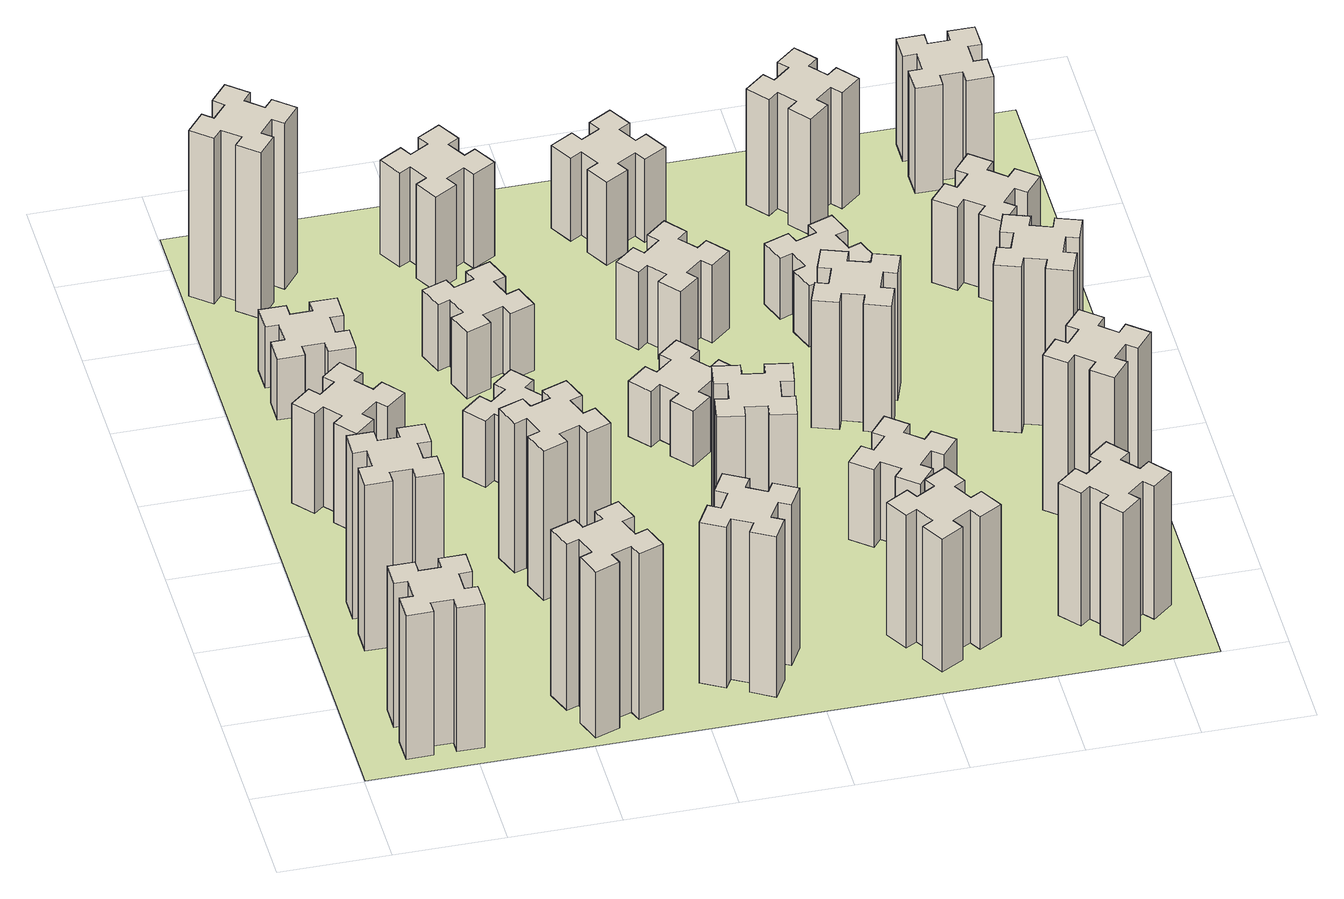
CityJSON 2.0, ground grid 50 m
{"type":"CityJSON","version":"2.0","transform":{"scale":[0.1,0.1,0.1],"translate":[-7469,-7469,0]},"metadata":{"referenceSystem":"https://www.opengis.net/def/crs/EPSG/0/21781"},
"CityObjects":{
"building1":{"type":"Building","attributes":{"class":"1000","function":"1000","usage":"1000","yearOfConstruction":2016,"roofType":"1000","measuredHeight":78,"storeysAboveGround":30,"storeysBelowGround":0},"geometry":[{"type":"Solid","lod":"1","boundaries":[[[[0,1,2,3,4,5,6,7,8,9,10,11,12,13,14,15,16,17,18,19]],[[17,16,20,21]],[[16,15,22,20]],[[15,14,23,22]],[[14,13,24,23]],[[13,12,25,24]],[[12,11,26,25]],[[11,10,27,26]],[[10,9,28,27]],[[9,8,29,28]],[[8,7,30,29]],[[7,6,31,30]],[[6,5,32,31]],[[5,4,33,32]],[[4,3,34,33]],[[3,2,35,34]],[[2,1,36,35]],[[1,0,37,36]],[[0,19,38,37]],[[19,18,39,38]],[[18,17,21,39]],[[24,25,26,27,28,29,30,31,32,33,34,35,36,37,38,39,21,20,22,23]]]]}]},
"building2":{"type":"Building","attributes":{"class":"1000","function":"1000","usage":"1000","yearOfConstruction":2016,"roofType":"1000","measuredHeight":90,"storeysAboveGround":30,"storeysBelowGround":0},"geometry":[{"type":"Solid","lod":"1","boundaries":[[[[40,41,42,43,44,45,46,47,48,49,50,51,52,53,54,55,56,57,58,59]],[[57,56,60,61]],[[56,55,62,60]],[[55,54,63,62]],[[54,53,64,63]],[[53,52,65,64]],[[52,51,66,65]],[[51,50,67,66]],[[50,49,68,67]],[[49,48,69,68]],[[48,47,70,69]],[[47,46,71,70]],[[46,45,72,71]],[[45,44,73,72]],[[44,43,74,73]],[[43,42,75,74]],[[42,41,76,75]],[[41,40,77,76]],[[40,59,78,77]],[[59,58,79,78]],[[58,57,61,79]],[[64,65,66,67,68,69,70,71,72,73,74,75,76,77,78,79,61,60,62,63]]]]}]},
"building3":{"type":"Building","attributes":{"class":"1000","function":"1000","usage":"1000","yearOfConstruction":2016,"roofType":"1000","measuredHeight":54,"storeysAboveGround":30,"storeysBelowGround":0},"geometry":[{"type":"Solid","lod":"1","boundaries":[[[[80,81,82,83,84,85,86,87,88,89,90,91,92,93,94,95,96,97,98,99]],[[97,96,100,101]],[[96,95,102,100]],[[95,94,103,102]],[[94,93,104,103]],[[93,92,105,104]],[[92,91,106,105]],[[91,90,107,106]],[[90,89,108,107]],[[89,88,109,108]],[[88,87,110,109]],[[87,86,111,110]],[[86,85,112,111]],[[85,84,113,112]],[[84,83,114,113]],[[83,82,115,114]],[[82,81,116,115]],[[81,80,117,116]],[[80,99,118,117]],[[99,98,119,118]],[[98,97,101,119]],[[104,105,106,107,108,109,110,111,112,113,114,115,116,117,118,119,101,100,102,103]]]]}]},
"building4":{"type":"Building","attributes":{"class":"1000","function":"1000","usage":"1000","yearOfConstruction":2016,"roofType":"1000","measuredHeight":33,"storeysAboveGround":30,"storeysBelowGround":0},"geometry":[{"type":"Solid","lod":"1","boundaries":[[[[120,121,122,123,124,125,126,127,128,129,130,131,132,133,134,135,136,137,138,139]],[[137,136,140,141]],[[136,135,142,140]],[[135,134,143,142]],[[134,133,144,143]],[[133,132,145,144]],[[132,131,146,145]],[[131,130,147,146]],[[130,129,148,147]],[[129,128,149,148]],[[128,127,150,149]],[[127,126,151,150]],[[126,125,152,151]],[[125,124,153,152]],[[124,123,154,153]],[[123,122,155,154]],[[122,121,156,155]],[[121,120,157,156]],[[120,139,158,157]],[[139,138,159,158]],[[138,137,141,159]],[[144,145,146,147,148,149,150,151,152,153,154,155,156,157,158,159,141,140,142,143]]]]}]},
"building5":{"type":"Building","attributes":{"class":"1000","function":"1000","usage":"1000","yearOfConstruction":2016,"roofType":"1000","measuredHeight":90,"storeysAboveGround":30,"storeysBelowGround":0},"geometry":[{"type":"Solid","lod":"1","boundaries":[[[[160,161,162,163,164,165,166,167,168,169,170,171,172,173,174,175,176,177,178,179]],[[177,176,180,181]],[[176,175,182,180]],[[175,174,183,182]],[[174,173,184,183]],[[173,172,185,184]],[[172,171,186,185]],[[171,170,187,186]],[[170,169,188,187]],[[169,168,189,188]],[[168,167,190,189]],[[167,166,191,190]],[[166,165,192,191]],[[165,164,193,192]],[[164,163,194,193]],[[163,162,195,194]],[[162,161,196,195]],[[161,160,197,196]],[[160,179,198,197]],[[179,178,199,198]],[[178,177,181,199]],[[184,185,186,187,188,189,190,191,192,193,194,195,196,197,198,199,181,180,182,183]]]]}]},
"building6":{"type":"Building","attributes":{"class":"1000","function":"1000","usage":"1000","yearOfConstruction":2016,"roofType":"1000","measuredHeight":90,"storeysAboveGround":30,"storeysBelowGround":0},"geometry":[{"type":"Solid","lod":"1","boundaries":[[[[200,201,202,203,204,205,206,207,208,209,210,211,212,213,214,215,216,217,218,219]],[[217,216,220,221]],[[216,215,222,220]],[[215,214,223,222]],[[214,213,224,223]],[[213,212,225,224]],[[212,211,226,225]],[[211,210,227,226]],[[210,209,228,227]],[[209,208,229,228]],[[208,207,230,229]],[[207,206,231,230]],[[206,205,232,231]],[[205,204,233,232]],[[204,203,234,233]],[[203,202,235,234]],[[202,201,236,235]],[[201,200,237,236]],[[200,219,238,237]],[[219,218,239,238]],[[218,217,221,239]],[[224,225,226,227,228,229,230,231,232,233,234,235,236,237,238,239,221,220,222,223]]]]}]},
"building7":{"type":"Building","attributes":{"class":"1000","function":"1000","usage":"1000","yearOfConstruction":2016,"roofType":"1000","measuredHeight":81,"storeysAboveGround":30,"storeysBelowGround":0},"geometry":[{"type":"Solid","lod":"1","boundaries":[[[[240,241,242,243,244,245,246,247,248,249,250,251,252,253,254,255,256,257,258,259]],[[257,256,260,261]],[[256,255,262,260]],[[255,254,263,262]],[[254,253,264,263]],[[253,252,265,264]],[[252,251,266,265]],[[251,250,267,266]],[[250,249,268,267]],[[249,248,269,268]],[[248,247,270,269]],[[247,246,271,270]],[[246,245,272,271]],[[245,244,273,272]],[[244,243,274,273]],[[243,242,275,274]],[[242,241,276,275]],[[241,240,277,276]],[[240,259,278,277]],[[259,258,279,278]],[[258,257,261,279]],[[264,265,266,267,268,269,270,271,272,273,274,275,276,277,278,279,261,260,262,263]]]]}]},
"building8":{"type":"Building","attributes":{"class":"1000","function":"1000","usage":"1000","yearOfConstruction":2016,"roofType":"1000","measuredHeight":36,"storeysAboveGround":30,"storeysBelowGround":0},"geometry":[{"type":"Solid","lod":"1","boundaries":[[[[280,281,282,283,284,285,286,287,288,289,290,291,292,293,294,295,296,297,298,299]],[[297,296,300,301]],[[296,295,302,300]],[[295,294,303,302]],[[294,293,304,303]],[[293,292,305,304]],[[292,291,306,305]],[[291,290,307,306]],[[290,289,308,307]],[[289,288,309,308]],[[288,287,310,309]],[[287,286,311,310]],[[286,285,312,311]],[[285,284,313,312]],[[284,283,314,313]],[[283,282,315,314]],[[282,281,316,315]],[[281,280,317,316]],[[280,299,318,317]],[[299,298,319,318]],[[298,297,301,319]],[[304,305,306,307,308,309,310,311,312,313,314,315,316,317,318,319,301,300,302,303]]]]}]},
"building9":{"type":"Building","attributes":{"class":"1000","function":"1000","usage":"1000","yearOfConstruction":2016,"roofType":"1000","measuredHeight":87,"storeysAboveGround":30,"storeysBelowGround":0},"geometry":[{"type":"Solid","lod":"1","boundaries":[[[[320,321,322,323,324,325,326,327,328,329,330,331,332,333,334,335,336,337,338,339]],[[337,336,340,341]],[[336,335,342,340]],[[335,334,343,342]],[[334,333,344,343]],[[333,332,345,344]],[[332,331,346,345]],[[331,330,347,346]],[[330,329,348,347]],[[329,328,349,348]],[[328,327,350,349]],[[327,326,351,350]],[[326,325,352,351]],[[325,324,353,352]],[[324,323,354,353]],[[323,322,355,354]],[[322,321,356,355]],[[321,320,357,356]],[[320,339,358,357]],[[339,338,359,358]],[[338,337,341,359]],[[344,345,346,347,348,349,350,351,352,353,354,355,356,357,358,359,341,340,342,343]]]]}]},
"building10":{"type":"Building","attributes":{"class":"1000","function":"1000","usage":"1000","yearOfConstruction":2016,"roofType":"1000","measuredHeight":36,"storeysAboveGround":30,"storeysBelowGround":0},"geometry":[{"type":"Solid","lod":"1","boundaries":[[[[360,361,362,363,364,365,366,367,368,369,370,371,372,373,374,375,376,377,378,379]],[[377,376,380,381]],[[376,375,382,380]],[[375,374,383,382]],[[374,373,384,383]],[[373,372,385,384]],[[372,371,386,385]],[[371,370,387,386]],[[370,369,388,387]],[[369,368,389,388]],[[368,367,390,389]],[[367,366,391,390]],[[366,365,392,391]],[[365,364,393,392]],[[364,363,394,393]],[[363,362,395,394]],[[362,361,396,395]],[[361,360,397,396]],[[360,379,398,397]],[[379,378,399,398]],[[378,377,381,399]],[[384,385,386,387,388,389,390,391,392,393,394,395,396,397,398,399,381,380,382,383]]]]}]},
"building11":{"type":"Building","attributes":{"class":"1000","function":"1000","usage":"1000","yearOfConstruction":2016,"roofType":"1000","measuredHeight":51,"storeysAboveGround":30,"storeysBelowGround":0},"geometry":[{"type":"Solid","lod":"1","boundaries":[[[[400,401,402,403,404,405,406,407,408,409,410,411,412,413,414,415,416,417,418,419]],[[417,416,420,421]],[[416,415,422,420]],[[415,414,423,422]],[[414,413,424,423]],[[413,412,425,424]],[[412,411,426,425]],[[411,410,427,426]],[[410,409,428,427]],[[409,408,429,428]],[[408,407,430,429]],[[407,406,431,430]],[[406,405,432,431]],[[405,404,433,432]],[[404,403,434,433]],[[403,402,435,434]],[[402,401,436,435]],[[401,400,437,436]],[[400,419,438,437]],[[419,418,439,438]],[[418,417,421,439]],[[424,425,426,427,428,429,430,431,432,433,434,435,436,437,438,439,421,420,422,423]]]]}]},
"building12":{"type":"Building","attributes":{"class":"1000","function":"1000","usage":"1000","yearOfConstruction":2016,"roofType":"1000","measuredHeight":87,"storeysAboveGround":30,"storeysBelowGround":0},"geometry":[{"type":"Solid","lod":"1","boundaries":[[[[440,441,442,443,444,445,446,447,448,449,450,451,452,453,454,455,456,457,458,459]],[[457,456,460,461]],[[456,455,462,460]],[[455,454,463,462]],[[454,453,464,463]],[[453,452,465,464]],[[452,451,466,465]],[[451,450,467,466]],[[450,449,468,467]],[[449,448,469,468]],[[448,447,470,469]],[[447,446,471,470]],[[446,445,472,471]],[[445,444,473,472]],[[444,443,474,473]],[[443,442,475,474]],[[442,441,476,475]],[[441,440,477,476]],[[440,459,478,477]],[[459,458,479,478]],[[458,457,461,479]],[[464,465,466,467,468,469,470,471,472,473,474,475,476,477,478,479,461,460,462,463]]]]}]},
"building13":{"type":"Building","attributes":{"class":"1000","function":"1000","usage":"1000","yearOfConstruction":2016,"roofType":"1000","measuredHeight":30,"storeysAboveGround":30,"storeysBelowGround":0},"geometry":[{"type":"Solid","lod":"1","boundaries":[[[[480,481,482,483,484,485,486,487,488,489,490,491,492,493,494,495,496,497,498,499]],[[497,496,500,501]],[[496,495,502,500]],[[495,494,503,502]],[[494,493,504,503]],[[493,492,505,504]],[[492,491,506,505]],[[491,490,507,506]],[[490,489,508,507]],[[489,488,509,508]],[[488,487,510,509]],[[487,486,511,510]],[[486,485,512,511]],[[485,484,513,512]],[[484,483,514,513]],[[483,482,515,514]],[[482,481,516,515]],[[481,480,517,516]],[[480,499,518,517]],[[499,498,519,518]],[[498,497,501,519]],[[504,505,506,507,508,509,510,511,512,513,514,515,516,517,518,519,501,500,502,503]]]]}]},
"building14":{"type":"Building","attributes":{"class":"1000","function":"1000","usage":"1000","yearOfConstruction":2016,"roofType":"1000","measuredHeight":72,"storeysAboveGround":30,"storeysBelowGround":0},"geometry":[{"type":"Solid","lod":"1","boundaries":[[[[520,521,522,523,524,525,526,527,528,529,530,531,532,533,534,535,536,537,538,539]],[[537,536,540,541]],[[536,535,542,540]],[[535,534,543,542]],[[534,533,544,543]],[[533,532,545,544]],[[532,531,546,545]],[[531,530,547,546]],[[530,529,548,547]],[[529,528,549,548]],[[528,527,550,549]],[[527,526,551,550]],[[526,525,552,551]],[[525,524,553,552]],[[524,523,554,553]],[[523,522,555,554]],[[522,521,556,555]],[[521,520,557,556]],[[520,539,558,557]],[[539,538,559,558]],[[538,537,541,559]],[[544,545,546,547,548,549,550,551,552,553,554,555,556,557,558,559,541,540,542,543]]]]}]},
"building15":{"type":"Building","attributes":{"class":"1000","function":"1000","usage":"1000","yearOfConstruction":2016,"roofType":"1000","measuredHeight":42,"storeysAboveGround":30,"storeysBelowGround":0},"geometry":[{"type":"Solid","lod":"1","boundaries":[[[[560,561,562,563,564,565,566,567,568,569,570,571,572,573,574,575,576,577,578,579]],[[577,576,580,581]],[[576,575,582,580]],[[575,574,583,582]],[[574,573,584,583]],[[573,572,585,584]],[[572,571,586,585]],[[571,570,587,586]],[[570,569,588,587]],[[569,568,589,588]],[[568,567,590,589]],[[567,566,591,590]],[[566,565,592,591]],[[565,564,593,592]],[[564,563,594,593]],[[563,562,595,594]],[[562,561,596,595]],[[561,560,597,596]],[[560,579,598,597]],[[579,578,599,598]],[[578,577,581,599]],[[584,585,586,587,588,589,590,591,592,593,594,595,596,597,598,599,581,580,582,583]]]]}]},
"building16":{"type":"Building","attributes":{"class":"1000","function":"1000","usage":"1000","yearOfConstruction":2016,"roofType":"1000","measuredHeight":45,"storeysAboveGround":30,"storeysBelowGround":0},"geometry":[{"type":"Solid","lod":"1","boundaries":[[[[600,601,602,603,604,605,606,607,608,609,610,611,612,613,614,615,616,617,618,619]],[[617,616,620,621]],[[616,615,622,620]],[[615,614,623,622]],[[614,613,624,623]],[[613,612,625,624]],[[612,611,626,625]],[[611,610,627,626]],[[610,609,628,627]],[[609,608,629,628]],[[608,607,630,629]],[[607,606,631,630]],[[606,605,632,631]],[[605,604,633,632]],[[604,603,634,633]],[[603,602,635,634]],[[602,601,636,635]],[[601,600,637,636]],[[600,619,638,637]],[[619,618,639,638]],[[618,617,621,639]],[[624,625,626,627,628,629,630,631,632,633,634,635,636,637,638,639,621,620,622,623]]]]}]},
"building17":{"type":"Building","attributes":{"class":"1000","function":"1000","usage":"1000","yearOfConstruction":2016,"roofType":"1000","measuredHeight":42,"storeysAboveGround":30,"storeysBelowGround":0},"geometry":[{"type":"Solid","lod":"1","boundaries":[[[[640,641,642,643,644,645,646,647,648,649,650,651,652,653,654,655,656,657,658,659]],[[657,656,660,661]],[[656,655,662,660]],[[655,654,663,662]],[[654,653,664,663]],[[653,652,665,664]],[[652,651,666,665]],[[651,650,667,666]],[[650,649,668,667]],[[649,648,669,668]],[[648,647,670,669]],[[647,646,671,670]],[[646,645,672,671]],[[645,644,673,672]],[[644,643,674,673]],[[643,642,675,674]],[[642,641,676,675]],[[641,640,677,676]],[[640,659,678,677]],[[659,658,679,678]],[[658,657,661,679]],[[664,665,666,667,668,669,670,671,672,673,674,675,676,677,678,679,661,660,662,663]]]]}]},
"building18":{"type":"Building","attributes":{"class":"1000","function":"1000","usage":"1000","yearOfConstruction":2016,"roofType":"1000","measuredHeight":69,"storeysAboveGround":30,"storeysBelowGround":0},"geometry":[{"type":"Solid","lod":"1","boundaries":[[[[680,681,682,683,684,685,686,687,688,689,690,691,692,693,694,695,696,697,698,699]],[[697,696,700,701]],[[696,695,702,700]],[[695,694,703,702]],[[694,693,704,703]],[[693,692,705,704]],[[692,691,706,705]],[[691,690,707,706]],[[690,689,708,707]],[[689,688,709,708]],[[688,687,710,709]],[[687,686,711,710]],[[686,685,712,711]],[[685,684,713,712]],[[684,683,714,713]],[[683,682,715,714]],[[682,681,716,715]],[[681,680,717,716]],[[680,699,718,717]],[[699,698,719,718]],[[698,697,701,719]],[[704,705,706,707,708,709,710,711,712,713,714,715,716,717,718,719,701,700,702,703]]]]}]},
"building19":{"type":"Building","attributes":{"class":"1000","function":"1000","usage":"1000","yearOfConstruction":2016,"roofType":"1000","measuredHeight":33,"storeysAboveGround":30,"storeysBelowGround":0},"geometry":[{"type":"Solid","lod":"1","boundaries":[[[[720,721,722,723,724,725,726,727,728,729,730,731,732,733,734,735,736,737,738,739]],[[737,736,740,741]],[[736,735,742,740]],[[735,734,743,742]],[[734,733,744,743]],[[733,732,745,744]],[[732,731,746,745]],[[731,730,747,746]],[[730,729,748,747]],[[729,728,749,748]],[[728,727,750,749]],[[727,726,751,750]],[[726,725,752,751]],[[725,724,753,752]],[[724,723,754,753]],[[723,722,755,754]],[[722,721,756,755]],[[721,720,757,756]],[[720,739,758,757]],[[739,738,759,758]],[[738,737,741,759]],[[744,745,746,747,748,749,750,751,752,753,754,755,756,757,758,759,741,740,742,743]]]]}]},
"building20":{"type":"Building","attributes":{"class":"1000","function":"1000","usage":"1000","yearOfConstruction":2016,"roofType":"1000","measuredHeight":72,"storeysAboveGround":30,"storeysBelowGround":0},"geometry":[{"type":"Solid","lod":"1","boundaries":[[[[760,761,762,763,764,765,766,767,768,769,770,771,772,773,774,775,776,777,778,779]],[[777,776,780,781]],[[776,775,782,780]],[[775,774,783,782]],[[774,773,784,783]],[[773,772,785,784]],[[772,771,786,785]],[[771,770,787,786]],[[770,769,788,787]],[[769,768,789,788]],[[768,767,790,789]],[[767,766,791,790]],[[766,765,792,791]],[[765,764,793,792]],[[764,763,794,793]],[[763,762,795,794]],[[762,761,796,795]],[[761,760,797,796]],[[760,779,798,797]],[[779,778,799,798]],[[778,777,781,799]],[[784,785,786,787,788,789,790,791,792,793,794,795,796,797,798,799,781,780,782,783]]]]}]},
"building21":{"type":"Building","attributes":{"class":"1000","function":"1000","usage":"1000","yearOfConstruction":2016,"roofType":"1000","measuredHeight":63,"storeysAboveGround":30,"storeysBelowGround":0},"geometry":[{"type":"Solid","lod":"1","boundaries":[[[[800,801,802,803,804,805,806,807,808,809,810,811,812,813,814,815,816,817,818,819]],[[817,816,820,821]],[[816,815,822,820]],[[815,814,823,822]],[[814,813,824,823]],[[813,812,825,824]],[[812,811,826,825]],[[811,810,827,826]],[[810,809,828,827]],[[809,808,829,828]],[[808,807,830,829]],[[807,806,831,830]],[[806,805,832,831]],[[805,804,833,832]],[[804,803,834,833]],[[803,802,835,834]],[[802,801,836,835]],[[801,800,837,836]],[[800,819,838,837]],[[819,818,839,838]],[[818,817,821,839]],[[824,825,826,827,828,829,830,831,832,833,834,835,836,837,838,839,821,820,822,823]]]]}]},
"building22":{"type":"Building","attributes":{"class":"1000","function":"1000","usage":"1000","yearOfConstruction":2016,"roofType":"1000","measuredHeight":84,"storeysAboveGround":30,"storeysBelowGround":0},"geometry":[{"type":"Solid","lod":"1","boundaries":[[[[840,841,842,843,844,845,846,847,848,849,850,851,852,853,854,855,856,857,858,859]],[[857,856,860,861]],[[856,855,862,860]],[[855,854,863,862]],[[854,853,864,863]],[[853,852,865,864]],[[852,851,866,865]],[[851,850,867,866]],[[850,849,868,867]],[[849,848,869,868]],[[848,847,870,869]],[[847,846,871,870]],[[846,845,872,871]],[[845,844,873,872]],[[844,843,874,873]],[[843,842,875,874]],[[842,841,876,875]],[[841,840,877,876]],[[840,859,878,877]],[[859,858,879,878]],[[858,857,861,879]],[[864,865,866,867,868,869,870,871,872,873,874,875,876,877,878,879,861,860,862,863]]]]}]},
"building23":{"type":"Building","attributes":{"class":"1000","function":"1000","usage":"1000","yearOfConstruction":2016,"roofType":"1000","measuredHeight":90,"storeysAboveGround":30,"storeysBelowGround":0},"geometry":[{"type":"Solid","lod":"1","boundaries":[[[[880,881,882,883,884,885,886,887,888,889,890,891,892,893,894,895,896,897,898,899]],[[897,896,900,901]],[[896,895,902,900]],[[895,894,903,902]],[[894,893,904,903]],[[893,892,905,904]],[[892,891,906,905]],[[891,890,907,906]],[[890,889,908,907]],[[889,888,909,908]],[[888,887,910,909]],[[887,886,911,910]],[[886,885,912,911]],[[885,884,913,912]],[[884,883,914,913]],[[883,882,915,914]],[[882,881,916,915]],[[881,880,917,916]],[[880,899,918,917]],[[899,898,919,918]],[[898,897,901,919]],[[904,905,906,907,908,909,910,911,912,913,914,915,916,917,918,919,901,900,902,903]]]]}]},
"building24":{"type":"Building","attributes":{"class":"1000","function":"1000","usage":"1000","yearOfConstruction":2016,"roofType":"1000","measuredHeight":45,"storeysAboveGround":30,"storeysBelowGround":0},"geometry":[{"type":"Solid","lod":"1","boundaries":[[[[920,921,922,923,924,925,926,927,928,929,930,931,932,933,934,935,936,937,938,939]],[[937,936,940,941]],[[936,935,942,940]],[[935,934,943,942]],[[934,933,944,943]],[[933,932,945,944]],[[932,931,946,945]],[[931,930,947,946]],[[930,929,948,947]],[[929,928,949,948]],[[928,927,950,949]],[[927,926,951,950]],[[926,925,952,951]],[[925,924,953,952]],[[924,923,954,953]],[[923,922,955,954]],[[922,921,956,955]],[[921,920,957,956]],[[920,939,958,957]],[[939,938,959,958]],[[938,937,941,959]],[[944,945,946,947,948,949,950,951,952,953,954,955,956,957,958,959,941,940,942,943]]]]}]},
"building25":{"type":"Building","attributes":{"class":"1000","function":"1000","usage":"1000","yearOfConstruction":2016,"roofType":"1000","measuredHeight":57,"storeysAboveGround":30,"storeysBelowGround":0},"geometry":[{"type":"Solid","lod":"1","boundaries":[[[[960,961,962,963,964,965,966,967,968,969,970,971,972,973,974,975,976,977,978,979]],[[977,976,980,981]],[[976,975,982,980]],[[975,974,983,982]],[[974,973,984,983]],[[973,972,985,984]],[[972,971,986,985]],[[971,970,987,986]],[[970,969,988,987]],[[969,968,989,988]],[[968,967,990,989]],[[967,966,991,990]],[[966,965,992,991]],[[965,964,993,992]],[[964,963,994,993]],[[963,962,995,994]],[[962,961,996,995]],[[961,960,997,996]],[[960,979,998,997]],[[979,978,999,998]],[[978,977,981,999]],[[984,985,986,987,988,989,990,991,992,993,994,995,996,997,998,999,981,980,982,983]]]]}]},
"landuse1":{"type":"LandUse","attributes":{"name":"plot1","function":"1010"},"geometry":[{"type":"MultiSurface","lod":"1","boundaries":[[[1000,1001,1002,1003]]]}]}
},
"vertices":[
[265,325,0],[265,225,0],[205,225,0],[205,105,0],[325,105,0],[325,165,0],[425,165,0],[425,105,0],[545,105,0],[545,225,0],[485,225,0],[485,325,0],[545,325,0],[545,445,0],[425,445,0],[425,385,0],[325,385,0],[325,445,0],[205,445,0],[205,325,0],[325,385,780],[325,445,780],[425,385,780],[425,445,780],[545,445,780],[545,325,780],[485,325,780],[485,225,780],[545,225,780],[545,105,780],[425,105,780],[425,165,780],[325,165,780],[325,105,780],[205,105,780],[205,225,780],[265,225,780],[265,325,780],[205,325,780],[205,445,780],
[265,1065,0],[265,965,0],[205,965,0],[205,845,0],[325,845,0],[325,905,0],[425,905,0],[425,845,0],[545,845,0],[545,965,0],[485,965,0],[485,1065,0],[545,1065,0],[545,1185,0],[425,1185,0],[425,1125,0],[325,1125,0],[325,1185,0],[205,1185,0],[205,1065,0],[325,1125,900],[325,1185,900],[425,1125,900],[425,1185,900],[545,1185,900],[545,1065,900],[485,1065,900],[485,965,900],[545,965,900],[545,845,900],[425,845,900],[425,905,900],[325,905,900],[325,845,900],[205,845,900],[205,965,900],[265,965,900],[265,1065,900],[205,1065,900],[205,1185,900],
[492,1888,0],[427,1964,0],[473,2003,0],[396,2095,0],[304,2018,0],[343,1972,0],[266,1907,0],[228,1953,0],[136,1876,0],[213,1784,0],[259,1823,0],[323,1746,0],[277,1708,0],[354,1616,0],[446,1693,0],[408,1739,0],[484,1803,0],[523,1757,0],[615,1834,0],[538,1926,0],[484,1803,540],[523,1757,540],[408,1739,540],[446,1693,540],[354,1616,540],[277,1708,540],[323,1746,540],[259,1823,540],[213,1784,540],[136,1876,540],[228,1953,540],[266,1907,540],[343,1972,540],[304,2018,540],[396,2095,540],[473,2003,540],[427,1964,540],[492,1888,540],[538,1926,540],[615,1834,540],
[485,2545,0],[485,2645,0],[545,2645,0],[545,2765,0],[425,2765,0],[425,2705,0],[325,2705,0],[325,2765,0],[205,2765,0],[205,2645,0],[265,2645,0],[265,2545,0],[205,2545,0],[205,2425,0],[325,2425,0],[325,2485,0],[425,2485,0],[425,2425,0],[545,2425,0],[545,2545,0],[425,2485,330],[425,2425,330],[325,2485,330],[325,2425,330],[205,2425,330],[205,2545,330],[265,2545,330],[265,2645,330],[205,2645,330],[205,2765,330],[325,2765,330],[325,2705,330],[425,2705,330],[425,2765,330],[545,2765,330],[545,2645,330],[485,2645,330],[485,2545,330],[545,2545,330],[545,2425,330],
[1236,266,0],[1202,360,0],[1258,380,0],[1217,493,0],[1104,452,0],[1125,396,0],[1031,362,0],[1010,418,0],[897,377,0],[939,264,0],[995,285,0],[1029,191,0],[973,170,0],[1014,57,0],[1127,99,0],[1106,155,0],[1200,189,0],[1220,133,0],[1333,174,0],[1292,287,0],[1200,189,900],[1220,133,900],[1106,155,900],[1127,99,900],[1014,57,900],[973,170,900],[1029,191,900],[995,285,900],[939,264,900],[897,377,900],[1010,418,900],[1031,362,900],[1125,396,900],[1104,452,900],[1217,493,900],[1258,380,900],[1202,360,900],[1236,266,900],[1292,287,900],[1333,174,900],
[384,3387,0],[308,3452,0],[346,3498,0],[254,3575,0],[177,3483,0],[223,3444,0],[159,3368,0],[113,3406,0],[36,3314,0],[128,3237,0],[166,3283,0],[243,3219,0],[204,3173,0],[296,3096,0],[373,3188,0],[327,3226,0],[392,3303,0],[438,3264,0],[515,3356,0],[423,3433,0],[392,3303,900],[438,3264,900],[327,3226,900],[373,3188,900],[296,3096,900],[204,3173,900],[243,3219,900],[166,3283,900],[128,3237,900],[36,3314,900],[113,3406,900],[159,3368,900],[223,3444,900],[177,3483,900],[254,3575,900],[346,3498,900],[308,3452,900],[384,3387,900],[423,3433,900],[515,3356,900],
[1125,1336,0],[1031,1302,0],[1010,1358,0],[897,1317,0],[939,1204,0],[995,1225,0],[1029,1131,0],[973,1110,0],[1014,997,0],[1127,1039,0],[1106,1095,0],[1200,1129,0],[1220,1073,0],[1333,1114,0],[1292,1227,0],[1236,1206,0],[1202,1300,0],[1258,1320,0],[1217,1433,0],[1104,1392,0],[1202,1300,810],[1258,1320,810],[1236,1206,810],[1292,1227,810],[1333,1114,810],[1220,1073,810],[1200,1129,810],[1106,1095,810],[1127,1039,810],[1014,997,810],[973,1110,810],[1029,1131,810],[995,1225,810],[939,1204,810],[897,1317,810],[1010,1358,810],[1031,1302,810],[1125,1336,810],[1104,1392,810],[1217,1433,810],
[1083,1972,0],[1006,1907,0],[968,1953,0],[876,1876,0],[953,1784,0],[999,1823,0],[1063,1746,0],[1017,1708,0],[1094,1616,0],[1186,1693,0],[1148,1739,0],[1224,1803,0],[1263,1757,0],[1355,1834,0],[1278,1926,0],[1232,1888,0],[1167,1964,0],[1213,2003,0],[1136,2095,0],[1044,2018,0],[1167,1964,360],[1213,2003,360],[1232,1888,360],[1278,1926,360],[1355,1834,360],[1263,1757,360],[1224,1803,360],[1148,1739,360],[1186,1693,360],[1094,1616,360],[1017,1708,360],[1063,1746,360],[999,1823,360],[953,1784,360],[876,1876,360],[968,1953,360],[1006,1907,360],[1083,1972,360],[1044,2018,360],[1136,2095,360],
[1657,305,0],[1744,255,0],[1714,203,0],[1818,143,0],[1878,247,0],[1826,277,0],[1876,364,0],[1928,334,0],[1988,438,0],[1884,498,0],[1854,446,0],[1767,496,0],[1797,548,0],[1693,608,0],[1633,504,0],[1685,474,0],[1635,387,0],[1583,417,0],[1523,313,0],[1627,253,0],[1635,387,870],[1583,417,870],[1685,474,870],[1633,504,870],[1693,608,870],[1797,548,870],[1767,496,870],[1854,446,870],[1884,498,870],[1988,438,870],[1928,334,870],[1876,364,870],[1826,277,870],[1878,247,870],[1818,143,870],[1714,203,870],[1744,255,870],[1657,305,870],[1627,253,870],[1523,313,870],
[1106,2475,0],[1200,2509,0],[1220,2453,0],[1333,2494,0],[1292,2607,0],[1236,2586,0],[1202,2680,0],[1258,2700,0],[1217,2813,0],[1104,2772,0],[1125,2716,0],[1031,2682,0],[1010,2738,0],[897,2697,0],[939,2584,0],[995,2605,0],[1029,2511,0],[973,2490,0],[1014,2377,0],[1127,2419,0],[1029,2511,360],[973,2490,360],[995,2605,360],[939,2584,360],[897,2697,360],[1010,2738,360],[1031,2682,360],[1125,2716,360],[1104,2772,360],[1217,2813,360],[1258,2700,360],[1202,2680,360],[1236,2586,360],[1292,2607,360],[1333,2494,360],[1220,2453,360],[1200,2509,360],[1106,2475,360],[1127,2419,360],[1014,2377,360],
[995,3324,0],[1045,3237,0],[993,3207,0],[1053,3103,0],[1157,3163,0],[1127,3215,0],[1214,3265,0],[1244,3213,0],[1348,3273,0],[1288,3377,0],[1236,3347,0],[1186,3434,0],[1238,3464,0],[1178,3568,0],[1074,3508,0],[1104,3456,0],[1017,3406,0],[987,3458,0],[883,3398,0],[943,3294,0],[1017,3406,510],[987,3458,510],[1104,3456,510],[1074,3508,510],[1178,3568,510],[1238,3464,510],[1186,3434,510],[1236,3347,510],[1288,3377,510],[1348,3273,510],[1244,3213,510],[1214,3265,510],[1127,3215,510],[1157,3163,510],[1053,3103,510],[993,3207,510],[1045,3237,510],[995,3324,510],[943,3294,510],[883,3398,510],
[2055,1047,0],[2072,1145,0],[2131,1135,0],[2152,1253,0],[2034,1274,0],[2024,1215,0],[1925,1232,0],[1936,1291,0],[1817,1312,0],[1797,1194,0],[1856,1184,0],[1838,1085,0],[1779,1096,0],[1758,977,0],[1877,957,0],[1887,1016,0],[1985,998,0],[1975,939,0],[2093,918,0],[2114,1037,0],[1985,998,870],[1975,939,870],[1887,1016,870],[1877,957,870],[1758,977,870],[1779,1096,870],[1838,1085,870],[1856,1184,870],[1797,1194,870],[1817,1312,870],[1936,1291,870],[1925,1232,870],[2024,1215,870],[2034,1274,870],[2152,1253,870],[2131,1135,870],[2072,1145,870],[2055,1047,870],[2114,1037,870],[2093,918,870],
[1972,1988,0],[1907,2064,0],[1953,2103,0],[1876,2195,0],[1784,2118,0],[1823,2072,0],[1746,2007,0],[1708,2053,0],[1616,1976,0],[1693,1884,0],[1739,1923,0],[1803,1846,0],[1757,1808,0],[1834,1716,0],[1926,1793,0],[1888,1839,0],[1964,1903,0],[2003,1857,0],[2095,1934,0],[2018,2026,0],[1964,1903,300],[2003,1857,300],[1888,1839,300],[1926,1793,300],[1834,1716,300],[1757,1808,300],[1803,1846,300],[1739,1923,300],[1693,1884,300],[1616,1976,300],[1708,2053,300],[1746,2007,300],[1823,2072,300],[1784,2118,300],[1876,2195,300],[1953,2103,300],[1907,2064,300],[1972,1988,300],[2018,2026,300],[2095,1934,300],
[2475,364,0],[2525,277,0],[2473,247,0],[2533,143,0],[2637,203,0],[2607,255,0],[2694,305,0],[2724,253,0],[2828,313,0],[2768,417,0],[2716,387,0],[2666,474,0],[2718,504,0],[2658,608,0],[2554,548,0],[2584,496,0],[2497,446,0],[2467,498,0],[2363,438,0],[2423,334,0],[2497,446,720],[2467,498,720],[2584,496,720],[2554,548,720],[2658,608,720],[2718,504,720],[2666,474,720],[2716,387,720],[2768,417,720],[2828,313,720],[2724,253,720],[2694,305,720],[2607,255,720],[2637,203,720],[2533,143,720],[2473,247,720],[2525,277,720],[2475,364,720],[2423,334,720],[2363,438,720],
[1839,2563,0],[1903,2486,0],[1857,2448,0],[1934,2356,0],[2026,2433,0],[1988,2479,0],[2064,2543,0],[2103,2497,0],[2195,2574,0],[2118,2666,0],[2072,2628,0],[2007,2704,0],[2053,2743,0],[1976,2835,0],[1884,2758,0],[1923,2712,0],[1846,2647,0],[1808,2693,0],[1716,2616,0],[1793,2524,0],[1846,2647,420],[1808,2693,420],[1923,2712,420],[1884,2758,420],[1976,2835,420],[2053,2743,420],[2007,2704,420],[2072,2628,420],[2118,2666,420],[2195,2574,420],[2103,2497,420],[2064,2543,420],[1988,2479,420],[2026,2433,420],[1934,2356,420],[1857,2448,420],[1903,2486,420],[1839,2563,420],[1793,2524,420],[1716,2616,420],
[1844,3456,0],[1757,3406,0],[1727,3458,0],[1623,3398,0],[1683,3294,0],[1735,3324,0],[1785,3237,0],[1733,3207,0],[1793,3103,0],[1897,3163,0],[1867,3215,0],[1954,3265,0],[1984,3213,0],[2088,3273,0],[2028,3377,0],[1976,3347,0],[1926,3434,0],[1978,3464,0],[1918,3568,0],[1814,3508,0],[1926,3434,450],[1978,3464,450],[1976,3347,450],[2028,3377,450],[2088,3273,450],[1984,3213,450],[1954,3265,450],[1867,3215,450],[1897,3163,450],[1793,3103,450],[1733,3207,450],[1785,3237,450],[1735,3324,450],[1683,3294,450],[1623,3398,450],[1727,3458,450],[1757,3406,450],[1844,3456,450],[1814,3508,450],[1918,3568,450],
[2647,1006,0],[2712,1083,0],[2758,1044,0],[2835,1136,0],[2743,1213,0],[2704,1167,0],[2628,1232,0],[2666,1278,0],[2574,1355,0],[2497,1263,0],[2543,1224,0],[2479,1148,0],[2433,1186,0],[2356,1094,0],[2448,1017,0],[2486,1063,0],[2563,999,0],[2524,953,0],[2616,876,0],[2693,968,0],[2563,999,420],[2524,953,420],[2486,1063,420],[2448,1017,420],[2356,1094,420],[2433,1186,420],[2479,1148,420],[2543,1224,420],[2497,1263,420],[2574,1355,420],[2666,1278,420],[2628,1232,420],[2704,1167,420],[2743,1213,420],[2835,1136,420],[2758,1044,420],[2712,1083,420],[2647,1006,420],[2693,968,420],[2616,876,420],
[2682,1871,0],[2716,1965,0],[2772,1944,0],[2813,2057,0],[2700,2098,0],[2680,2042,0],[2586,2076,0],[2607,2132,0],[2494,2173,0],[2453,2060,0],[2509,2040,0],[2475,1946,0],[2419,1967,0],[2377,1854,0],[2490,1813,0],[2511,1869,0],[2605,1835,0],[2584,1779,0],[2697,1737,0],[2738,1850,0],[2605,1835,690],[2584,1779,690],[2511,1869,690],[2490,1813,690],[2377,1854,690],[2419,1967,690],[2475,1946,690],[2509,2040,690],[2453,2060,690],[2494,2173,690],[2607,2132,690],[2586,2076,690],[2680,2042,690],[2700,2098,690],[2813,2057,690],[2772,1944,690],[2716,1965,690],[2682,1871,690],[2738,1850,690],[2697,1737,690],
[2586,2475,0],[2680,2509,0],[2700,2453,0],[2813,2494,0],[2772,2607,0],[2716,2586,0],[2682,2680,0],[2738,2700,0],[2697,2813,0],[2584,2772,0],[2605,2716,0],[2511,2682,0],[2490,2738,0],[2377,2697,0],[2419,2584,0],[2475,2605,0],[2509,2511,0],[2453,2490,0],[2494,2377,0],[2607,2419,0],[2509,2511,330],[2453,2490,330],[2475,2605,330],[2419,2584,330],[2377,2697,330],[2490,2738,330],[2511,2682,330],[2605,2716,330],[2584,2772,330],[2697,2813,330],[2738,2700,330],[2682,2680,330],[2716,2586,330],[2772,2607,330],[2813,2494,330],[2700,2453,330],[2680,2509,330],[2586,2475,330],[2607,2419,330],[2494,2377,330],
[3368,259,0],[3444,323,0],[3483,277,0],[3575,354,0],[3498,446,0],[3452,408,0],[3387,484,0],[3433,523,0],[3356,615,0],[3264,538,0],[3303,492,0],[3226,427,0],[3188,473,0],[3096,396,0],[3173,304,0],[3219,343,0],[3283,266,0],[3237,228,0],[3314,136,0],[3406,213,0],[3283,266,720],[3237,228,720],[3219,343,720],[3173,304,720],[3096,396,720],[3188,473,720],[3226,427,720],[3303,492,720],[3264,538,720],[3356,615,720],[3433,523,720],[3387,484,720],[3452,408,720],[3498,446,720],[3575,354,720],[3483,277,720],[3444,323,720],[3368,259,720],[3406,213,720],[3314,136,720],
[2812,3368,0],[2747,3444,0],[2793,3483,0],[2716,3575,0],[2624,3498,0],[2663,3452,0],[2586,3387,0],[2548,3433,0],[2456,3356,0],[2533,3264,0],[2579,3303,0],[2643,3226,0],[2597,3188,0],[2674,3096,0],[2766,3173,0],[2728,3219,0],[2804,3283,0],[2843,3237,0],[2935,3314,0],[2858,3406,0],[2804,3283,630],[2843,3237,630],[2728,3219,630],[2766,3173,630],[2674,3096,630],[2597,3188,630],[2643,3226,630],[2579,3303,630],[2533,3264,630],[2456,3356,630],[2548,3433,630],[2586,3387,630],[2663,3452,630],[2624,3498,630],[2716,3575,630],[2793,3483,630],[2747,3444,630],[2812,3368,630],[2858,3406,630],[2935,3314,630],
[3487,1006,0],[3552,1083,0],[3598,1044,0],[3675,1136,0],[3583,1213,0],[3544,1167,0],[3468,1232,0],[3506,1278,0],[3414,1355,0],[3337,1263,0],[3383,1224,0],[3319,1148,0],[3273,1186,0],[3196,1094,0],[3288,1017,0],[3326,1063,0],[3403,999,0],[3364,953,0],[3456,876,0],[3533,968,0],[3403,999,840],[3364,953,840],[3326,1063,840],[3288,1017,840],[3196,1094,840],[3273,1186,840],[3319,1148,840],[3383,1224,840],[3337,1263,840],[3414,1355,840],[3506,1278,840],[3468,1232,840],[3544,1167,840],[3583,1213,840],[3675,1136,840],[3598,1044,840],[3552,1083,840],[3487,1006,840],[3533,968,840],[3456,876,840],
[3420,1842,0],[3326,1876,0],[3347,1932,0],[3234,1973,0],[3193,1860,0],[3249,1840,0],[3215,1746,0],[3159,1767,0],[3117,1654,0],[3230,1613,0],[3251,1669,0],[3345,1635,0],[3324,1579,0],[3437,1537,0],[3478,1650,0],[3422,1671,0],[3456,1765,0],[3512,1744,0],[3553,1857,0],[3440,1898,0],[3456,1765,900],[3512,1744,900],[3422,1671,900],[3478,1650,900],[3437,1537,900],[3324,1579,900],[3345,1635,900],[3251,1669,900],[3230,1613,900],[3117,1654,900],[3159,1767,900],[3215,1746,900],[3249,1840,900],[3193,1860,900],[3234,1973,900],[3347,1932,900],[3326,1876,900],[3420,1842,900],[3440,1898,900],[3553,1857,900],
[3444,2747,0],[3368,2812,0],[3406,2858,0],[3314,2935,0],[3237,2843,0],[3283,2804,0],[3219,2728,0],[3173,2766,0],[3096,2674,0],[3188,2597,0],[3226,2643,0],[3303,2579,0],[3264,2533,0],[3356,2456,0],[3433,2548,0],[3387,2586,0],[3452,2663,0],[3498,2624,0],[3575,2716,0],[3483,2793,0],[3452,2663,450],[3498,2624,450],[3387,2586,450],[3433,2548,450],[3356,2456,450],[3264,2533,450],[3303,2579,450],[3226,2643,450],[3188,2597,450],[3096,2674,450],[3173,2766,450],[3219,2728,450],[3283,2804,450],[3237,2843,450],[3314,2935,450],[3406,2858,450],[3368,2812,450],[3444,2747,450],[3483,2793,450],[3575,2716,450],
[3285,3325,0],[3385,3325,0],[3385,3265,0],[3505,3265,0],[3505,3385,0],[3445,3385,0],[3445,3485,0],[3505,3485,0],[3505,3605,0],[3385,3605,0],[3385,3545,0],[3285,3545,0],[3285,3605,0],[3165,3605,0],[3165,3485,0],[3225,3485,0],[3225,3385,0],[3165,3385,0],[3165,3265,0],[3285,3265,0],[3225,3385,570],[3165,3385,570],[3225,3485,570],[3165,3485,570],[3165,3605,570],[3285,3605,570],[3285,3545,570],[3385,3545,570],[3385,3605,570],[3505,3605,570],[3505,3485,570],[3445,3485,570],[3445,3385,570],[3505,3385,570],[3505,3265,570],[3385,3265,570],[3385,3325,570],[3285,3325,570],[3285,3265,570],[3165,3265,570],
[5,3705,0],[3705,3705,0],[3705,5,0],[5,5,0]
]}
